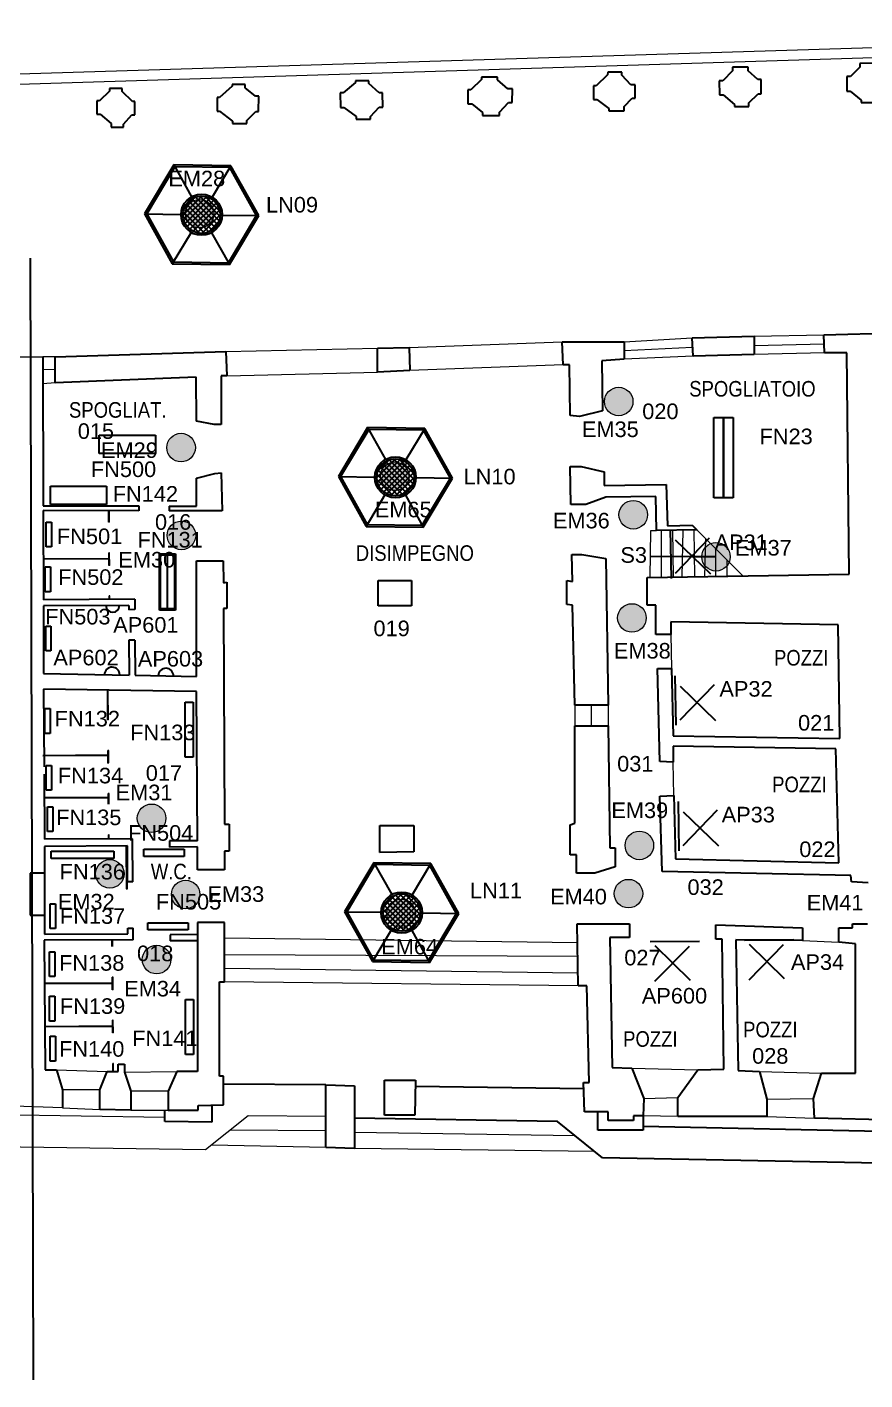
# Model space of a CAD drawing. Header units: millimetres. Extents: x 13761 to 25601, y -4513 to 9827.
# Drawn here: x 17031 to 18645, y 1581 to 4187 of the extents above; entities that cross this region are included whole.
import ezdxf
from ezdxf.enums import TextEntityAlignment as Align

# ---------------------------------------------------------------- set-up
doc = ezdxf.new("R2010")
doc.units = ezdxf.units.MM
doc.layers.add('CODICE EMERGENZE', color=190, linetype='Continuous')
doc.layers.add('CODICE LAMDADINE', color=150, linetype='Continuous')
for name, color, linetype, lineweight in [('lampade di emergenza S.E.', 3, 'Continuous', 18), ('LAMPADINE', 30, 'Continuous', 30), ('muri', 7, 'Continuous', 9), ('N. VANI', 66, 'Continuous', 9)]:
    doc.layers.add(name, color=color, linetype=linetype, lineweight=lineweight)
doc.styles.add('ducale_200', font='ARIAL.TTF', dxfattribs={"height": 1})
doc.styles.get("Standard").update_dxf_attribs({"font": 'ARIAL.TTF'})

msp = doc.modelspace()

# ---------------------------------------------------------------- hatches: boundary and pattern name
at = {"layer": 'lampade di emergenza S.E.'}
for color, points in [(6, [(17335.7, 3827.6, 1), (17390.7, 3827.6, 1)]), (256, [(18143.4, 3465.7, 1), (18198.4, 3465.7, 1)]), (256, [(17300.2, 3376.9, 1), (17355.2, 3376.9, 1)]), (6, [(17711.8, 3321.8, 1), (17766.8, 3321.8, 1)]), (5, [(18171.5, 3247.5, 1), (18226.5, 3247.5, 1)]), (256, [(17300.9, 3207.7, 1), (17355.9, 3207.7, 1)]), (5, [(18330.9, 3166.5, 1), (18385.9, 3166.5, 1)]), (5, [(18168.9, 3048.7, 1), (18223.9, 3048.7, 1)]), (256, [(17243.3, 2662.7, 1), (17298.3, 2662.7, 1)]), (5, [(18183.3, 2610.4, 1), (18238.3, 2610.4, 1)]), (256, [(17162.9, 2555.7, 1), (17217.8, 2555.7, 1)]), (256, [(17309, 2515.9, 1), (17364, 2515.9, 1)]), (5, [(18162.4, 2517.6, 1), (18217.3, 2517.6, 1)]), (6, [(17724.2, 2479.6, 1), (17779.2, 2479.6, 1)]), (256, [(17252.9, 2390.5, 1), (17307.9, 2390.5, 1)])]:
    msp.add_hatch(color=color, dxfattribs=at).paths.add_polyline_path(points)
at = {"layer": 'LAMPADINE'}
h = msp.add_hatch(color=14, dxfattribs=at)
h.paths.add_polyline_path([(17418.8, 3733.1), (17473, 3823.9), (17421.5, 3916.4), (17315.7, 3918), (17261.4, 3827.1), (17312.9, 3734.7)], flags=16)
h.paths.add_polyline_path([(17420.8, 3729.5), (17477.2, 3823.9), (17423.7, 3919.9), (17313.7, 3921.6), (17257.3, 3827.2), (17310.8, 3731.1)])
at = {"layer": 'LAMPADINE', "linetype": 'Continuous'}
h = msp.add_hatch(color=256, dxfattribs=at)
h.paths.add_polyline_path([(17406.8, 3825.5, 1), (17327.7, 3825.5, 1)])
h.paths.add_polyline_path([(17403.1, 3825.5, -1), (17331.4, 3825.5, -1)], flags=16)
at = {"layer": 'LAMPADINE'}
h = msp.add_hatch(color=14, dxfattribs=at)
h.paths.add_polyline_path([(17792.2, 3227.2), (17846.5, 3318), (17795, 3410.5), (17689.2, 3412.1), (17634.9, 3321.3), (17686.4, 3228.8)], flags=16)
h.paths.add_polyline_path([(17794.2, 3223.6), (17850.7, 3318), (17797.2, 3414), (17687.2, 3415.7), (17630.7, 3321.3), (17684.3, 3225.2)])
at = {"layer": 'LAMPADINE', "linetype": 'Continuous'}
h = msp.add_hatch(color=256, dxfattribs=at)
h.paths.add_polyline_path([(17780.3, 3319.6, 1), (17701.1, 3319.6, 1)])
h.paths.add_polyline_path([(17776.6, 3319.6, -1), (17704.8, 3319.6, -1)], flags=16)
at = {"layer": 'LAMPADINE'}
h = msp.add_hatch(color=256, dxfattribs=at)
h.paths.add_polyline_path([(17286.2, 3064), (17316.8, 3064), (17316.8, 3172), (17286.2, 3172)])
h.paths.add_polyline_path([(17288.2, 3170), (17314.8, 3170), (17314.8, 3066), (17288.2, 3066)], flags=16)
h = msp.add_hatch(color=14, dxfattribs=at)
h.paths.add_polyline_path([(17804.2, 2388.6), (17858.5, 2479.5), (17807, 2571.9), (17701.2, 2573.5), (17646.9, 2482.7), (17698.4, 2390.3)], flags=16)
h.paths.add_polyline_path([(17806.3, 2385), (17862.7, 2479.4), (17809.2, 2575.5), (17699.2, 2577.2), (17642.8, 2482.8), (17696.3, 2386.7)])
at = {"layer": 'LAMPADINE', "linetype": 'Continuous'}
h = msp.add_hatch(color=256, dxfattribs=at)
h.paths.add_polyline_path([(17792.3, 2481.1, 1), (17713.2, 2481.1, 1)])
h.paths.add_polyline_path([(17788.6, 2481.1, -1), (17716.9, 2481.1, -1)], flags=16)

# ---------------------------------------------------------------- linework, layer by layer
at = {"layer": 'lampade di emergenza S.E.', "color": 6}
for centre in [(17363.2, 3827.6), (17739.3, 3321.8), (17751.7, 2479.6)]:
    msp.add_circle(centre, 27.5, dxfattribs=at)
at = {"layer": 'lampade di emergenza S.E.'}
for centre in [(18170.9, 3465.7), (17327.7, 3376.9), (17328.4, 3207.7), (17270.8, 2662.7), (17190.4, 2555.7), (17336.5, 2515.9), (17280.4, 2390.5)]:
    msp.add_circle(centre, 27.5, dxfattribs=at)
at = {"layer": 'lampade di emergenza S.E.', "color": 5}
for centre in [(18199, 3247.5), (18358.4, 3166.5), (18196.4, 3048.7), (18210.8, 2610.4), (18189.8, 2517.6)]:
    msp.add_circle(centre, 27.5, dxfattribs=at)
at = {"layer": 'LAMPADINE', "color": 14}
for p, q in [((17313.7, 3921.6), (17257.3, 3827.2)), ((17315.7, 3918), (17261.4, 3827.1)), ((17313.7, 3921.6), (17348, 3860.1)), ((17423.7, 3919.9), (17313.7, 3921.6)), ((17421.5, 3916.4), (17315.7, 3918)), ((17423.7, 3919.9), (17387.6, 3859.5)), ((17473, 3823.9), (17421.5, 3916.4)), ((17477.2, 3823.9), (17423.7, 3919.9)), ((17257.3, 3827.2), (17327.7, 3826.1)), ((17257.3, 3827.2), (17310.8, 3731.1)), ((17261.4, 3827.1), (17312.9, 3734.7)), ((17406.8, 3824.9), (17477.2, 3823.9)), ((17418.8, 3733.1), (17473, 3823.9)), ((17420.8, 3729.5), (17477.2, 3823.9)), ((17346.9, 3791.6), (17310.8, 3731.1)), ((17386.5, 3791), (17420.8, 3729.5)), ((17310.8, 3731.1), (17420.8, 3729.5)), ((17312.9, 3734.7), (17418.8, 3733.1)), ((17687.2, 3415.7), (17630.7, 3321.3)), ((17687.2, 3415.7), (17721.4, 3354.2)), ((17797.2, 3414), (17687.2, 3415.7)), ((17689.2, 3412.1), (17634.9, 3321.3)), ((17795, 3410.5), (17689.2, 3412.1)), ((17797.2, 3414), (17761, 3353.6)), ((17846.5, 3318), (17795, 3410.5)), ((17850.7, 3318), (17797.2, 3414)), ((17630.7, 3321.3), (17701.1, 3320.2)), ((17630.7, 3321.3), (17684.3, 3225.2)), ((17634.9, 3321.3), (17686.4, 3228.8)), ((17780.3, 3319), (17850.7, 3318)), ((17792.2, 3227.2), (17846.5, 3318)), ((17794.2, 3223.6), (17850.7, 3318)), ((17720.4, 3285.7), (17684.3, 3225.2)), ((17760, 3285.1), (17794.2, 3223.6)), ((17684.3, 3225.2), (17794.2, 3223.6)), ((17686.4, 3228.8), (17792.2, 3227.2)), ((17699.2, 2577.2), (17642.8, 2482.8)), ((17701.2, 2573.5), (17646.9, 2482.7)), ((17699.2, 2577.2), (17733.5, 2515.7)), ((17809.2, 2575.5), (17699.2, 2577.2)), ((17807, 2571.9), (17701.2, 2573.5)), ((17809.2, 2575.5), (17773.1, 2515.1)), ((17858.5, 2479.5), (17807, 2571.9)), ((17862.7, 2479.4), (17809.2, 2575.5)), ((17642.8, 2482.8), (17713.2, 2481.7)), ((17642.8, 2482.8), (17696.3, 2386.7)), ((17646.9, 2482.7), (17698.4, 2390.3)), ((17792.3, 2480.5), (17862.7, 2479.4)), ((17804.2, 2388.6), (17858.5, 2479.5)), ((17806.3, 2385), (17862.7, 2479.4)), ((17732.4, 2447.1), (17696.3, 2386.7)), ((17772, 2446.5), (17806.3, 2385)), ((17696.3, 2386.7), (17806.3, 2385)), ((17698.4, 2390.3), (17804.2, 2388.6))]:
    msp.add_line(p, q, dxfattribs=at)
at = {"layer": 'LAMPADINE', "linetype": 'Continuous'}
for p, q in [((17331.4, 3825.3), (17367.4, 3861.4)), ((17332.6, 3816.3), (17376.5, 3860.2)), ((17333.5, 3837.7), (17355, 3859.3)), ((17401, 3813.5), (17355.2, 3859.3)), ((17402.9, 3821.9), (17363.6, 3861.2)), ((17402.4, 3832.7), (17374.4, 3860.7)), ((17381, 3792.4), (17334.1, 3839.3)), ((17335.5, 3808.9), (17383.9, 3857.3)), ((17387.7, 3796.1), (17337.8, 3846)), ((17339.6, 3802.7), (17390.1, 3853.2)), ((17393.2, 3800.8), (17342.5, 3851.5)), ((17344.7, 3797.6), (17395.2, 3848)), ((17397.7, 3806.6), (17348.3, 3856)), ((17351, 3793.6), (17399.2, 3841.8)), ((17358.4, 3790.8), (17402, 3834.4)), ((17363, 3789.9), (17331.6, 3821.3)), ((17373, 3790.1), (17331.9, 3831.3)), ((17367.6, 3789.7), (17403.1, 3825.2)), ((17380.3, 3792.1), (17400.6, 3812.4)), ((17346, 3796.6), (17338.3, 3804.3)), ((17704.8, 3319.4), (17740.9, 3355.5)), ((17706.1, 3310.4), (17750, 3354.3)), ((17707, 3331.9), (17728.5, 3353.4)), ((17708.9, 3303), (17757.4, 3351.4)), ((17761.1, 3290.2), (17711.2, 3340.1)), ((17713, 3296.8), (17763.5, 3347.3)), ((17766.7, 3294.9), (17716, 3345.6)), ((17718.2, 3291.7), (17768.6, 3342.1)), ((17771.2, 3300.7), (17721.7, 3350.1)), ((17774.5, 3307.6), (17728.7, 3353.4)), ((17776.4, 3316), (17737.1, 3355.3)), ((17775.9, 3326.8), (17747.9, 3354.8)), ((17736.5, 3284), (17705.1, 3315.4)), ((17746.5, 3284.2), (17705.3, 3325.4)), ((17754.5, 3286.5), (17707.6, 3333.4)), ((17724.4, 3287.7), (17772.7, 3335.9)), ((17731.9, 3284.9), (17775.5, 3328.5)), ((17741.1, 3283.8), (17776.6, 3319.3)), ((17719.5, 3290.7), (17711.8, 3298.4)), ((17753.8, 3286.3), (17774.1, 3306.5)), ((17716.9, 2480.9), (17752.9, 2516.9)), ((17718.1, 2471.8), (17762, 2515.7)), ((17719, 2493.3), (17740.5, 2514.8)), ((17721, 2464.4), (17769.4, 2512.8)), ((17725.1, 2458.3), (17775.6, 2508.8)), ((17778.7, 2456.3), (17728, 2507)), ((17730.2, 2453.2), (17780.7, 2503.6)), ((17783.2, 2462.1), (17733.8, 2511.5)), ((17786.5, 2469), (17740.7, 2514.9)), ((17788.4, 2477.4), (17749.1, 2516.8)), ((17787.9, 2488.2), (17759.9, 2516.2)), ((17748.5, 2445.5), (17717.1, 2476.8)), ((17758.5, 2445.7), (17717.3, 2486.9)), ((17766.5, 2448), (17719.6, 2494.9)), ((17773.2, 2451.6), (17723.3, 2501.5)), ((17736.5, 2449.1), (17784.7, 2497.4)), ((17743.9, 2446.3), (17787.5, 2489.9)), ((17753.1, 2445.2), (17788.6, 2480.7)), ((17731.5, 2452.2), (17723.8, 2459.9)), ((17765.8, 2447.7), (17786.1, 2468))]:
    msp.add_line(p, q, dxfattribs=at)
at = {"layer": 'LAMPADINE'}
for p, q in [((18354.4, 3280.4), (18354.4, 3435.2)), ((18354.4, 3435.2), (18373.1, 3435.2)), ((18373.1, 3435.2), (18373.1, 3280.4)), ((18373.1, 3280.4), (18373.1, 3435.2)), ((18373.1, 3435.2), (18391.8, 3435.2)), ((18391.8, 3435.2), (18391.8, 3280.4)), ((17170, 3365.3), (17170, 3401)), ((17170, 3401), (17278.2, 3401)), ((17278.2, 3401), (17278.2, 3365.3)), ((17278.2, 3365.3), (17170, 3365.3)), ((17075.8, 3267.1), (17075.8, 3302.7)), ((17075.8, 3302.7), (17184.1, 3302.7)), ((17184.1, 3302.7), (17184.1, 3267.1)), ((17184.1, 3267.1), (17075.8, 3267.1)), ((18373.1, 3280.4), (18354.4, 3280.4)), ((18391.8, 3280.4), (18373.1, 3280.4)), ((17067.5, 3233.3), (17077.7, 3233.3)), ((17067.5, 3185.5), (17067.5, 3233.3)), ((17077.7, 3233.3), (17077.7, 3185.5)), ((18270.1, 3219.4), (18271.9, 3124.6)), ((17077.7, 3185.5), (17067.5, 3185.5)), ((18345.4, 3202.6), (18279.7, 3134.2)), ((18279.8, 3199.4), (18348.1, 3133.7)), ((17286.2, 3064), (17286.2, 3172)), ((17286.2, 3172), (17316.8, 3172)), ((17288.2, 3066), (17288.2, 3170)), ((17288.2, 3170), (17314.8, 3170)), ((17301.5, 3066), (17301.5, 3170)), ((17314.8, 3170), (17314.8, 3066)), ((17316.8, 3172), (17316.8, 3064)), ((17066.1, 3146.9), (17076.3, 3146.9)), ((17066.1, 3099.1), (17066.1, 3146.9)), ((17076.3, 3146.9), (17076.3, 3099.1)), ((17076.3, 3099.1), (17066.1, 3099.1)), ((17316.8, 3064), (17286.2, 3064)), ((17314.8, 3066), (17288.2, 3066)), ((17066.8, 3033), (17077, 3033)), ((17066.8, 2985.2), (17066.8, 3033)), ((17077, 3033), (17077, 2985.2)), ((17077, 2985.2), (17066.8, 2985.2)), ((18279.4, 2937), (18281.2, 2842.1)), ((18354.7, 2920.1), (18288.9, 2851.8)), ((18289.1, 2917), (18357.4, 2851.2)), ((17065.4, 2874.1), (17075.6, 2874.1)), ((17065.4, 2826.3), (17065.4, 2874.1)), ((17075.6, 2874.1), (17075.6, 2826.3)), ((17335.7, 2886.2), (17351, 2886.2)), ((17335.7, 2780.2), (17335.7, 2886.2)), ((17351, 2886.2), (17351, 2780.2)), ((17075.6, 2826.3), (17065.4, 2826.3)), ((17067.9, 2764.4), (17078.2, 2764.4)), ((17067.9, 2716.7), (17067.9, 2764.4)), ((17078.2, 2764.4), (17078.2, 2716.7)), ((17351, 2780.2), (17335.7, 2780.2)), ((17078.2, 2716.7), (17067.9, 2716.7)), ((17070.2, 2685.1), (17080.5, 2685.1)), ((17070.2, 2637.4), (17070.2, 2685.1)), ((17080.5, 2685.1), (17080.5, 2637.4)), ((18285.2, 2695.1), (18287, 2600.3)), ((18360.5, 2678.3), (18294.7, 2609.9)), ((18294.9, 2675.1), (18363.2, 2609.4)), ((17080.5, 2637.4), (17070.2, 2637.4)), ((17077.3, 2599.1), (17197.9, 2599.1)), ((17077.3, 2585.2), (17077.3, 2599.1)), ((17197.9, 2585.2), (17077.3, 2585.2)), ((17197.9, 2599.1), (17197.9, 2585.2)), ((17256, 2603.1), (17333.5, 2603.1)), ((17256, 2589.4), (17256, 2603.1)), ((17333.5, 2589.4), (17256, 2589.4)), ((17333.5, 2603.1), (17333.5, 2589.4)), ((17075.4, 2498.1), (17085.7, 2498.1)), ((17075.4, 2450.4), (17075.4, 2498.1)), ((17085.7, 2498.1), (17085.7, 2450.4)), ((17085.7, 2450.4), (17075.4, 2450.4)), ((17263.8, 2461.2), (17341.3, 2461.2)), ((17263.8, 2447.6), (17263.8, 2461.2)), ((17341.3, 2461.2), (17341.3, 2447.6)), ((17341.3, 2447.6), (17263.8, 2447.6)), ((18326.6, 2425.5), (18231.8, 2424.5)), ((18508.2, 2428.3), (18413.4, 2427.3)), ((17074, 2405.5), (17084.2, 2405.5)), ((17074, 2357.8), (17074, 2405.5)), ((17084.2, 2405.5), (17084.2, 2357.8)), ((18306.5, 2416), (18240.2, 2348.2)), ((18309.1, 2350.4), (18241.3, 2416.7)), ((18488.1, 2418.8), (18421.8, 2351.1)), ((18490.7, 2353.2), (18422.9, 2419.5)), ((17084.2, 2357.8), (17074, 2357.8)), ((17074, 2319.7), (17084.2, 2319.7)), ((17074, 2272), (17074, 2319.7)), ((17084.2, 2319.7), (17084.2, 2272)), ((17336.4, 2313.6), (17351.7, 2313.6)), ((17336.4, 2207.5), (17336.4, 2313.6)), ((17351.7, 2313.6), (17351.7, 2207.5)), ((17084.2, 2272), (17074, 2272)), ((17075.4, 2242.7), (17085.7, 2242.7)), ((17075.4, 2194.9), (17075.4, 2242.7)), ((17085.7, 2242.7), (17085.7, 2194.9)), ((17085.7, 2194.9), (17075.4, 2194.9)), ((17351.7, 2207.5), (17336.4, 2207.5))]:
    msp.add_line(p, q, dxfattribs=at)
at = {"layer": 'LAMPADINE', "linetype": 'Continuous'}
for centre, radius in [((17367.2, 3825.5), 39.6), ((17367.2, 3825.5), 35.9), ((17740.7, 3319.6), 39.6), ((17740.7, 3319.6), 35.9), ((17752.7, 2481.1), 39.6), ((17752.7, 2481.1), 35.9)]:
    msp.add_circle(centre, radius, dxfattribs=at)
at = {"layer": 'LAMPADINE'}
for centre, radius, start, end in [((17195.8, 3072.8), 13.2, 180.3499, 0.3499), ((17194.7, 2939.2), 14.7, 358.8127, 178.8127), ((17298.4, 2937.1), 14.7, 358.8127, 178.8127)]:
    msp.add_arc(centre, radius, start, end, dxfattribs=at)
at = {"layer": 'muri'}
for p, q in [((16720.6, 4087.8), (19939.7, 4187.1)), ((19392.8, 4150.5), (16702.3, 4066.5)), ((17767.2, 3569.9), (18062, 3580.6)), ((18181.2, 3580.6), (18312.6, 3588.2)), ((18431.8, 3591.3), (18566.2, 3594.3)), ((18431.8, 3573.7), (18567, 3576.8)), ((17001.7, 3551.6), (17061.3, 3551.6)), ((17084.8, 3551.6), (17061.3, 3551.6)), ((17414.2, 3562.3), (17706, 3568.4)), ((18181.2, 3563.8), (18313.4, 3570.7)), ((18314.1, 3553.1), (18181.2, 3547)), ((18567.7, 3559.2), (18431.8, 3556.1)), ((17084.8, 3526.7), (17061.4, 3527.3)), ((17415.8, 3514.9), (17706, 3522.5)), ((18063.6, 3536.3), (17768.7, 3525.6)), ((17084.9, 3501.9), (17061.4, 3499.6)), ((17188, 3233.1), (17187.8, 3255.4)), ((17189.6, 3233.1), (17187.9, 3233.1)), ((17189.6, 3233.1), (17189.5, 3255.4)), ((18231.6, 3126.9), (18233.1, 3217)), ((18233.1, 3217), (18243.8, 3217.2)), ((18253, 3217.3), (18253, 3127.3)), ((18274.4, 3217.7), (18275.9, 3127.6)), ((18294.2, 3218), (18292.7, 3127.9)), ((18315.6, 3218.4), (18317.2, 3128.3)), ((18321.8, 3218.5), (18410.4, 3129.9)), ((18337, 3128.6), (18338.6, 3201.7)), ((18358.4, 3128.9), (18358.4, 3181.8)), ((17188.4, 3163.4), (17062.5, 3162.6)), ((17188.4, 3161.7), (17062.5, 3161)), ((17190, 3174.4), (17188.3, 3174.3)), ((17188.5, 3150), (17188.3, 3174.3)), ((17190.2, 3150), (17190, 3174.4)), ((18379.8, 3129.2), (18379.8, 3160.4)), ((17190.2, 3150), (17188.5, 3150)), ((17190.6, 3091.3), (17188.9, 3091.3)), ((17188.9, 3084.5), (17188.9, 3091.3)), ((17190.6, 3084.5), (17190.6, 3091.3)), ((18271.3, 3016.8), (18272.9, 2951.1)), ((17186.1, 2852.2), (17185.7, 2909.5)), ((17187.8, 2852.2), (17187.4, 2909.5)), ((18086.5, 2880.8), (18086.5, 2841.1)), ((18118.6, 2841.1), (18118.6, 2880.8)), ((18150.6, 2880.8), (18150.6, 2841.1)), ((17187.8, 2852.2), (17186.1, 2852.2)), ((17186.6, 2769.2), (17186.5, 2793.4)), ((17188.2, 2793.4), (17186.5, 2793.4)), ((17188.3, 2769.3), (17188.2, 2793.4)), ((17186.5, 2784.7), (17061.3, 2784)), ((17186.5, 2783), (17061.3, 2782.3)), ((17186.6, 2769.2), (17188.3, 2769.3)), ((18277.4, 2706.7), (18275.9, 2770.8)), ((17187.2, 2703.3), (17064.1, 2702.6)), ((17187.2, 2701.7), (17064.1, 2700.9)), ((17188.8, 2710.5), (17187.1, 2710.4)), ((17187.3, 2689.8), (17187.1, 2710.4)), ((17188.9, 2689.8), (17188.8, 2710.5)), ((17187.7, 2623), (17187.6, 2631.1)), ((17189.3, 2631.1), (17187.6, 2631.1)), ((17189.4, 2623.1), (17189.3, 2631.1)), ((17224.2, 2609.4), (17221.4, 2609.4)), ((17221.4, 2609.4), (17221.9, 2526.7)), ((17224.7, 2526.8), (17224.2, 2609.4)), ((17221.9, 2526.7), (17224.7, 2526.8)), ((17194.4, 2415.5), (17194.3, 2428.4)), ((17196.1, 2415.5), (17196, 2428.4)), ((18091.5, 2422.5), (17411.2, 2431.7)), ((18525, 2427.1), (18595.2, 2424)), ((18091.9, 2396.5), (17411.2, 2399.6)), ((18092.3, 2364.4), (17411.2, 2373.6)), ((17196.5, 2356.7), (17194.8, 2356.7)), ((17194.9, 2332.4), (17194.8, 2356.7)), ((17196.6, 2332.4), (17196.5, 2356.7)), ((18092.6, 2340), (17411.2, 2347.6)), ((17194.9, 2345.8), (17064.8, 2345)), ((17194.9, 2344.1), (17064.8, 2343.3)), ((17196.6, 2332.4), (17194.9, 2332.4)), ((17197, 2273.7), (17195.3, 2273.7)), ((17195.5, 2249.3), (17195.3, 2273.7)), ((17197.2, 2249.3), (17197, 2273.7)), ((17195.4, 2262.7), (17065.3, 2261.9)), ((17195.4, 2261), (17065.3, 2260.2)), ((17197.2, 2249.3), (17195.5, 2249.3)), ((17195.9, 2175), (17195.9, 2190.6)), ((17197.5, 2190.6), (17195.9, 2190.6)), ((17197.6, 2175), (17197.5, 2190.6)), ((17087.3, 2178), (17185.1, 2175)), ((17218.7, 2173.5), (17319.5, 2175)), ((18196.5, 2181.1), (18323.3, 2178)), ((18442.5, 2175), (18561.6, 2171.9)), ((17171.3, 2139.8), (17099.5, 2139.8)), ((17302.7, 2136.8), (17230.9, 2136.8)), ((18219.4, 2123), (18285.1, 2124.6)), ((18456.2, 2121.5), (18546.3, 2123)), ((17296.6, 2086.4), (16357.7, 2100.8)), ((17099.5, 2104.7), (17006.3, 2107.8)), ((17099.5, 2104.7), (17171.3, 2101.7)), ((17230.9, 2100.1), (17302.7, 2100.1)), ((17457, 2089.4), (17374.5, 2023.7)), ((17606.7, 2087.9), (17457, 2089.4)), ((18285.1, 2087.9), (18217.9, 2089.4)), ((18456.2, 2087.9), (18547.9, 2084.8)), ((17606.7, 2060.4), (17422.5, 2061.9)), ((17374.5, 2023.7), (16295.9, 2040.5)), ((18086.9, 2051.2), (17661.7, 2057.3)), ((17606.7, 2028.3), (17386, 2032.9)), ((18124.7, 2020.7), (17661.7, 2026.8))]:
    msp.add_line(p, q, dxfattribs=at)
at = {"layer": 'muri', "linetype": 'ByBlock', "lineweight": 30}
for p, q in [((18149.6, 4095), (18127.2, 4073.6)), ((18150.1, 4100.1), (18149.6, 4095)), ((18177.1, 4100.1), (18150.1, 4100.1)), ((18177.1, 4094.4), (18177.1, 4100.1)), ((18194.4, 4076.1), (18177.1, 4094.4)), ((18390.5, 4102.6), (18371.7, 4083.8)), ((18420.6, 4109.7), (18390.5, 4109.7)), ((18390.5, 4109.7), (18390.5, 4102.6)), ((18420.6, 4103.1), (18420.6, 4109.7)), ((18438.9, 4086.3), (18420.6, 4103.1)), ((18635.5, 4109.7), (18617.6, 4091.9)), ((18670.6, 4117.4), (18635.5, 4116.9)), ((18635.5, 4116.9), (18635.5, 4109.7)), ((17214.1, 4068.5), (17189.6, 4068.5)), ((17189.6, 4068.5), (17189.6, 4063.9)), ((17214.1, 4062.9), (17214.1, 4068.5)), ((17425.9, 4073.1), (17402, 4051.7)), ((17451.4, 4076.6), (17425.9, 4076.6)), ((17425.9, 4076.6), (17425.9, 4073.1)), ((17451.4, 4070), (17451.4, 4076.6)), ((17470.8, 4053.7), (17451.4, 4070)), ((17663.8, 4080.2), (17640.3, 4060.3)), ((17689.2, 4083.8), (17663.8, 4083.8)), ((17663.8, 4083.8), (17663.8, 4080.2)), ((17689.2, 4078.2), (17689.2, 4083.8)), ((17709.1, 4060.3), (17689.2, 4078.2)), ((17906.7, 4085.8), (17886.3, 4065.9)), ((17937.3, 4090.9), (17906.7, 4090.9)), ((17906.7, 4090.9), (17906.7, 4085.8)), ((17937.3, 4085.3), (17937.3, 4090.9)), ((17957.1, 4068), (17937.3, 4085.3)), ((17966.3, 4068), (17957.1, 4068)), ((17965.8, 4042), (17966.3, 4068)), ((18127.2, 4073.6), (18122.6, 4073.6)), ((18122.6, 4073.6), (18122.6, 4047.6)), ((18202.6, 4076.1), (18194.4, 4076.1)), ((18202.6, 4050.1), (18202.6, 4076.1)), ((18371.7, 4083.8), (18364.5, 4083.8)), ((18364.5, 4083.8), (18365, 4056.3)), ((18445.5, 4086.3), (18438.9, 4086.3)), ((18445.5, 4058.8), (18445.5, 4086.3)), ((18617.6, 4091.9), (18610.5, 4091.9)), ((18610.5, 4091.9), (18610.5, 4063.4)), ((17170.3, 4045), (17165.2, 4045)), ((17165.2, 4045), (17165.2, 4019.1)), ((17189.6, 4063.9), (17170.3, 4045)), ((17233.9, 4044), (17214.1, 4062.9)), ((17238.5, 4044), (17233.9, 4044)), ((17238.5, 4018.1), (17238.5, 4044)), ((17402, 4051.7), (17397.4, 4051.7)), ((17397.4, 4051.7), (17397.4, 4025.2)), ((17477.4, 4053.7), (17470.8, 4053.7)), ((17476.9, 4024.2), (17477.4, 4053.7)), ((17640.3, 4060.3), (17634.2, 4060.3)), ((17634.2, 4060.3), (17634.7, 4032.3)), ((17715.7, 4060.3), (17709.1, 4060.3)), ((17716.2, 4032.8), (17715.7, 4060.3)), ((17886.3, 4065.9), (17880.2, 4065.9)), ((17880.2, 4065.9), (17880.2, 4039.4)), ((17941.3, 4023.2), (17958.6, 4042)), ((17958.6, 4042), (17965.8, 4042)), ((18122.6, 4047.6), (18128.7, 4047.6)), ((18128.7, 4047.6), (18152.2, 4030.3)), ((18181.7, 4033.8), (18197, 4050.1)), ((18197, 4050.1), (18202.6, 4050.1)), ((18365, 4056.3), (18372.2, 4056.3)), ((18372.2, 4056.3), (18394.1, 4037.9)), ((18421.6, 4041), (18439.9, 4058.8)), ((18421.6, 4033.8), (18421.6, 4041)), ((18439.9, 4058.8), (18445.5, 4058.8)), ((18610.5, 4063.4), (18617.1, 4063.4)), ((18617.1, 4063.4), (18638, 4046.1)), ((18638, 4046.1), (18638, 4041.5)), ((18638, 4041.5), (18674.7, 4041.5)), ((17165.2, 4019.1), (17171.8, 4019.1)), ((17171.8, 4019.1), (17192.7, 4001.3)), ((17216.6, 4000.2), (17232.9, 4018.1)), ((17232.9, 4018.1), (17238.5, 4018.1)), ((17397.4, 4025.2), (17402, 4025.2)), ((17402, 4025.2), (17427, 4005.8)), ((17454.5, 4007.4), (17471.8, 4024.2)), ((17471.8, 4024.2), (17476.9, 4024.2)), ((17634.7, 4032.3), (17641.4, 4032.3)), ((17641.4, 4032.3), (17665.3, 4014.5)), ((17665.3, 4014.5), (17665.3, 4009.9)), ((17692.8, 4015), (17709.6, 4032.8)), ((17692.8, 4009.4), (17692.8, 4015)), ((17709.6, 4032.8), (17716.2, 4032.8)), ((17880.2, 4039.4), (17887.9, 4039.4)), ((17887.9, 4039.4), (17908.7, 4022.6)), ((17908.7, 4022.6), (17908.7, 4016.5)), ((17908.7, 4016.5), (17941.3, 4016.5)), ((17941.3, 4016.5), (17941.3, 4023.2)), ((18152.2, 4030.3), (18152.2, 4025.7)), ((18152.2, 4025.7), (18181.7, 4025.7)), ((18181.7, 4025.7), (18181.7, 4033.8)), ((18394.1, 4037.9), (18394.1, 4033.8)), ((18394.1, 4033.8), (18421.6, 4033.8)), ((17192.7, 4001.3), (17192.7, 3994.1)), ((17192.7, 3994.1), (17216.6, 3994.1)), ((17216.6, 3994.1), (17216.6, 4000.2)), ((17427, 4005.8), (17427, 4001.3)), ((17427, 4001.3), (17454.5, 4001.3)), ((17454.5, 4001.3), (17454.5, 4007.4)), ((17665.3, 4009.9), (17692.8, 4009.4)), ((17037, 3741.8), (17042.4, 1580.6)), ((18566.2, 3594.3), (19307.2, 3615.7)), ((18063.6, 3536.3), (18062, 3580.6)), ((18062, 3580.6), (18181.2, 3580.6)), ((18181.2, 3580.6), (18181.2, 3547)), ((18312.6, 3588.2), (18431.8, 3591.3)), ((18314.1, 3553.1), (18312.6, 3588.2)), ((18431.8, 3591.3), (18431.8, 3556.1)), ((18567.7, 3559.2), (18566.2, 3594.3)), ((17061.3, 3551.6), (17062, 3264.6)), ((17084.8, 3551.6), (17414.2, 3562.3)), ((17084.9, 3501.9), (17084.8, 3551.6)), ((17414.2, 3562.3), (17415.8, 3514.9)), ((17706, 3568.4), (17767.2, 3569.9)), ((17706, 3522.5), (17706, 3568.4)), ((17767.2, 3569.9), (17768.7, 3525.6)), ((18181.2, 3547), (18138.4, 3543.9)), ((18431.8, 3556.1), (18314.1, 3553.1)), ((18610.5, 3559.2), (18567.7, 3559.2)), ((18615.1, 3132.9), (18610.5, 3559.2)), ((17768.7, 3525.6), (17706, 3522.5)), ((18075.8, 3536.3), (18063.6, 3536.3)), ((18077.3, 3438.5), (18075.8, 3536.3)), ((18138.4, 3543.9), (18139.9, 3447.7)), ((17356.7, 3512.9), (17084.9, 3501.9)), ((17357.7, 3427.8), (17356.7, 3512.9)), ((17405.1, 3514.9), (17405.1, 3421.7)), ((17415.8, 3514.9), (17405.1, 3514.9)), ((18139.9, 3447.7), (18095.6, 3437)), ((17391.3, 3421.7), (17357.7, 3427.8)), ((17405.1, 3421.7), (17391.3, 3421.7)), ((18095.6, 3437), (18077.3, 3438.5)), ((18078.8, 3267.4), (18077.3, 3340.7)), ((18077.3, 3340.7), (18098.7, 3340.7)), ((18098.7, 3340.7), (18143, 3330)), ((17357.7, 3317.8), (17392.8, 3327)), ((17357.7, 3264.2), (17357.7, 3317.8)), ((17392.8, 3327), (17405.1, 3328.5)), ((17405.1, 3328.5), (17406.6, 3255.2)), ((18143, 3330), (18143, 3304.1)), ((18143, 3304.1), (18262.2, 3305.6)), ((18262.2, 3305.6), (18265.2, 3226.1)), ((17062, 3264.6), (17246.3, 3264.4)), ((17246.3, 3264.4), (17246.3, 3255.4)), ((17305, 3264.3), (17357.7, 3264.2)), ((17305, 3264.3), (17305, 3255.3)), ((18107.9, 3267.4), (18078.8, 3267.4)), ((18146.1, 3281.1), (18107.9, 3267.4)), ((18242.3, 3282.7), (18146.1, 3281.1)), ((18243.8, 3217.2), (18242.3, 3282.7)), ((17246.3, 3255.4), (17062, 3255.6)), ((17062, 3255.6), (17062.5, 3083.7)), ((17406.6, 3255.2), (17305, 3255.3)), ((18321.8, 3218.5), (18243.8, 3217.2)), ((18265.2, 3226.1), (18312.6, 3227.7)), ((18312.6, 3227.7), (18321.8, 3218.5)), ((17357.7, 2935.8), (17357.7, 3158.9)), ((17357.7, 3158.9), (17408.7, 3158.9)), ((17408.7, 3158.9), (17409.6, 3116.1)), ((18081.9, 3119.2), (18080.4, 3171.1)), ((18080.4, 3171.1), (18100.2, 3171.1)), ((18100.2, 3171.1), (18146.1, 3163.5)), ((18146.1, 3163.5), (18150.6, 2880.8)), ((18225.5, 3126.8), (18615.1, 3132.9)), ((17409.6, 3116.1), (17415.8, 3117.7)), ((17415.8, 3117.7), (17415.8, 3067.2)), ((17707.6, 3071.8), (17707.6, 3120.7)), ((17707.6, 3120.7), (17771.7, 3120.7)), ((17771.7, 3120.7), (17771.7, 3071.8)), ((18071.2, 3074.9), (18071.2, 3120.7)), ((18071.2, 3120.7), (18081.9, 3119.2)), ((18225.5, 3073.4), (18225.5, 3126.8)), ((17238.3, 3084.8), (17062.5, 3083.7)), ((17238.3, 3084.8), (17238.5, 3064.7)), ((17226.7, 3073), (17062.5, 3072)), ((17062.5, 3072), (17062.8, 2942)), ((17226.7, 3073), (17226.7, 3064.6)), ((17238.5, 3064.7), (17226.7, 3064.6)), ((17415.8, 3067.2), (17409.6, 3067.2)), ((17409.6, 3067.2), (17411.2, 2651.7)), ((17771.7, 3071.8), (17707.6, 3071.8)), ((18081.9, 3073.4), (18071.2, 3074.9)), ((18086.5, 2880.8), (18081.9, 3073.4)), ((18242.3, 3073.4), (18225.5, 3073.4)), ((18242.3, 3016.8), (18242.3, 3073.4)), ((18593.7, 3035.2), (18271.3, 3041.3)), ((18271.3, 3041.3), (18271.3, 3016.8)), ((18596.8, 2816.7), (18593.7, 3035.2)), ((17238.8, 3005.9), (17227.1, 3005.9)), ((17227.1, 3005.9), (17227.4, 2938.5)), ((17238.8, 3005.9), (17239.2, 2938.3)), ((18271.3, 3016.8), (18242.3, 3016.8)), ((18245.4, 2951.1), (18272.9, 2951.1)), ((18249.9, 2772.4), (18245.4, 2951.1)), ((18272.9, 2951.1), (18275.9, 2821.3)), ((17062.8, 2942), (17227.4, 2938.5)), ((17239.2, 2938.3), (17357.7, 2935.8)), ((17357.7, 2906.8), (17062.8, 2911.4)), ((17062.8, 2911.4), (17063.8, 2761.7)), ((17357.7, 2906.8), (17357.7, 2906.8)), ((17359.5, 2619.5), (17357.7, 2906.8)), ((18150.6, 2880.8), (18086.5, 2880.8)), ((18086.5, 2653.2), (18086.5, 2841.1)), ((18086.5, 2841.1), (18150.6, 2841.1)), ((18150.6, 2841.1), (18153.7, 2605.8)), ((18275.9, 2821.3), (18596.8, 2816.7)), ((18589.1, 2796.8), (18275.9, 2801.4)), ((18275.9, 2801.4), (18275.9, 2770.8)), ((18595.2, 2576.8), (18589.1, 2796.8)), ((18275.9, 2770.8), (18249.9, 2772.4)), ((17063.8, 2761.7), (17063.8, 2761.7)), ((17063.8, 2747.9), (17064.6, 2622.3)), ((18249.9, 2705.1), (18277.4, 2706.7)), ((18254.5, 2560), (18249.9, 2705.1)), ((18277.4, 2706.7), (18280.5, 2584.4)), ((17411.2, 2651.7), (17420.3, 2651.7)), ((17420.3, 2651.7), (17420.3, 2599.7)), ((17710.6, 2596.7), (17710.6, 2648.6)), ((17710.6, 2648.6), (17776.3, 2648.6)), ((17776.3, 2648.6), (17776.3, 2598.2)), ((18077.3, 2650.1), (18086.5, 2653.2)), ((18077.3, 2592.1), (18077.3, 2650.1)), ((17224.2, 2609.4), (17064.4, 2608.4)), ((17064.4, 2608.4), (17064.4, 2439.3)), ((17234.2, 2623.3), (17064.6, 2622.3)), ((17224.6, 2540.2), (17224.2, 2609.4)), ((17234.7, 2540.3), (17234.2, 2623.3)), ((17359.5, 2619.5), (17305.6, 2619.2)), ((17305.6, 2619.2), (17305.6, 2607.4)), ((17359.2, 2607.8), (17305.6, 2607.4)), ((17359.2, 2563.1), (17359.2, 2607.8)), ((17411.2, 2599.7), (17411.2, 2563.1)), ((17420.3, 2599.7), (17411.2, 2599.7)), ((17776.3, 2598.2), (17710.6, 2596.7)), ((18089.5, 2592.1), (18077.3, 2592.1)), ((18089.5, 2556.9), (18089.5, 2592.1)), ((18153.7, 2605.8), (18164.4, 2605.8)), ((18164.4, 2605.8), (18164.4, 2569.2)), ((18280.5, 2584.4), (18595.2, 2576.8)), ((17064.4, 2556.9), (17036.9, 2556.9)), ((17036.9, 2556.9), (17036.9, 2476)), ((17411.2, 2563.1), (17359.2, 2563.1)), ((18124.7, 2556.9), (18089.5, 2556.9)), ((18164.4, 2569.2), (18124.7, 2556.9)), ((18618.2, 2552.4), (18254.5, 2560)), ((17234.7, 2540.3), (17224.6, 2540.2)), ((17224.6, 2540.2), (17224.6, 2540.2)), ((18619.7, 2540.1), (18618.2, 2552.4)), ((18651.8, 2538.6), (18619.7, 2540.1)), ((17036.9, 2476), (17064.4, 2476)), ((17225.2, 2451.2), (17235.3, 2451.3)), ((17225.3, 2440.3), (17225.2, 2451.2)), ((17235.4, 2428.6), (17235.3, 2451.3)), ((17359.2, 2462.2), (17359.2, 2175)), ((17411.2, 2462.2), (17359.2, 2462.2)), ((17359.2, 2462.2), (17359.2, 2462.2)), ((17411.2, 2347.6), (17411.2, 2462.2)), ((18092.6, 2340), (18091.1, 2459.2)), ((18091.1, 2459.2), (18191.9, 2459.2)), ((18191.9, 2459.2), (18191.9, 2433.2)), ((18358.4, 2430.1), (18358.4, 2457.6)), ((18358.4, 2457.6), (18525, 2451.5)), ((18525, 2451.5), (18525, 2427.1)), ((18595.2, 2424), (18595.2, 2451.5)), ((18595.2, 2451.5), (18621.2, 2451.5)), ((18621.2, 2451.5), (18621.2, 2459.2)), ((18621.2, 2459.2), (18650.2, 2459.2)), ((17235.4, 2428.6), (17064, 2427.6)), ((17064, 2427.6), (17065.9, 2178)), ((17064.4, 2439.3), (17225.3, 2440.3)), ((17359.2, 2438.7), (17306.8, 2438.4)), ((17306.8, 2438.4), (17306.8, 2426.6)), ((17359.2, 2426.9), (17306.8, 2426.6)), ((18191.9, 2433.2), (18153.7, 2433.2)), ((18153.7, 2433.2), (18158.3, 2182.6)), ((18370.6, 2430.1), (18358.4, 2430.1)), ((18373.7, 2179.6), (18370.6, 2430.1)), ((18525, 2427.1), (18396.6, 2428.6)), ((18396.6, 2428.6), (18401.2, 2176.5)), ((18627.3, 2421), (18595.2, 2424)), ((18627.3, 2171.9), (18627.3, 2421)), ((17402, 2165.8), (17402, 2347.6)), ((17402, 2347.6), (17411.2, 2347.6)), ((18109.4, 2340), (18092.6, 2340)), ((18114, 2153.6), (18109.4, 2340)), ((17065.9, 2178), (17087.3, 2178)), ((17087.3, 2178), (17099.5, 2139.8)), ((17171.3, 2139.8), (17185.1, 2175)), ((17185.1, 2175), (17206.4, 2175)), ((17206.4, 2175), (17206.4, 2189.1)), ((17206.4, 2189.1), (17218.7, 2189.1)), ((17218.7, 2189.1), (17218.7, 2173.5)), ((17218.7, 2173.5), (17230.9, 2136.8)), ((17319.5, 2175), (17302.7, 2136.8)), ((17359.2, 2175), (17319.5, 2175)), ((17409.6, 2165.8), (17402, 2165.8)), ((17409.6, 2110.8), (17409.6, 2165.8)), ((18158.3, 2182.6), (18196.5, 2181.1)), ((18196.5, 2181.1), (18219.4, 2123)), ((18285.1, 2124.6), (18323.3, 2178)), ((18323.3, 2178), (18373.7, 2179.6)), ((18401.2, 2176.5), (18442.5, 2175)), ((18442.5, 2175), (18456.2, 2121.5)), ((18546.3, 2123), (18561.6, 2171.9)), ((18561.6, 2171.9), (18627.3, 2171.9)), ((17099.5, 2139.8), (17099.5, 2104.7)), ((17171.3, 2101.7), (17171.3, 2139.8)), ((17606.7, 2149), (17409.6, 2150.5)), ((17606.7, 2028.3), (17606.7, 2149)), ((17606.7, 2149), (17661.7, 2147.5)), ((17661.7, 2147.5), (17661.7, 2026.8)), ((17719.8, 2091), (17719.8, 2158.2)), ((17719.8, 2158.2), (17779.4, 2158.2)), ((17779.4, 2158.2), (17777.8, 2091)), ((18103.6, 2141.4), (17779.1, 2146)), ((18104.8, 2097.1), (18103.3, 2153.6)), ((18103.3, 2153.6), (18114, 2153.6)), ((17230.9, 2136.8), (17230.9, 2100.1)), ((17302.7, 2136.8), (17302.7, 2100.1)), ((18219.4, 2123), (18217.9, 2089.4)), ((18285.1, 2087.9), (18285.1, 2124.6)), ((18456.2, 2121.5), (18456.2, 2087.9)), ((18547.9, 2084.8), (18546.3, 2123)), ((17230.9, 2100.1), (17171.3, 2101.7)), ((17296.6, 2078.7), (17296.6, 2100.1)), ((17302.7, 2100.1), (17360.8, 2100.1)), ((17360.8, 2109.3), (17409.6, 2110.8)), ((17360.8, 2100.1), (17360.8, 2109.3)), ((17386.7, 2109.3), (17386.7, 2077.2)), ((17777.8, 2091), (17719.8, 2091)), ((18150.6, 2097.1), (18104.8, 2097.1)), ((18130.8, 2061.9), (18130.8, 2097.1)), ((18150.6, 2080.3), (18150.6, 2097.1)), ((18217.9, 2089.4), (18199.5, 2089.4)), ((18199.5, 2089.4), (18199.5, 2080.3)), ((18217.9, 2089.4), (18217.9, 2061.9)), ((18456.2, 2087.9), (18285.1, 2087.9)), ((17386.7, 2077.2), (17296.6, 2078.7)), ((18052.9, 2078.7), (17661.7, 2084.8)), ((18139.9, 2008.5), (18052.9, 2078.7)), ((18217.9, 2061.9), (18130.8, 2061.9)), ((18199.5, 2080.3), (18150.6, 2080.3)), ((19180.4, 2048.2), (18217.9, 2069)), ((19157.5, 2069.6), (18547.9, 2084.8)), ((17661.7, 2026.8), (17606.7, 2028.3)), ((19273.6, 1987.1), (18139.9, 2008.5))]:
    msp.add_line(p, q, dxfattribs=at)
at = {"layer": 'muri', "lineweight": 30}
for p, q in [((18317.2, 3166.5), (18232.3, 3167.2)), ((18358.4, 3166.5), (18317.2, 3166.5))]:
    msp.add_line(p, q, dxfattribs=at)

# ---------------------------------------------------------------- texts
at = {"layer": 'CODICE EMERGENZE', "style": 'ducale_200'}
for s, p in [('EM28', (17303.2, 3880.3)), ('EM35', (18100.1, 3397.2)), ('EM29', (17173.4, 3357)), ('EM65', (17701, 3242.6)), ('EM36', (18044.2, 3221.3)), ('EM37', (18394.9, 3168.9)), ('EM30', (17206.8, 3145.9)), ('EM38', (18161.7, 2970.5)), ('EM31', (17201.6, 2697.5)), ('EM39', (18156.8, 2663.2)), ('EM33', (17378.4, 2501.7)), ('EM32', (17090.2, 2487.1)), ('EM40', (18038.7, 2496.9)), ('EM41', (18533.2, 2485.2)), ('EM64', (17713.4, 2400.3)), ('EM34', (17218.1, 2319.5))]:
    msp.add_text(s, height=30, dxfattribs=at).set_placement(p)
at = {"layer": 'CODICE LAMDADINE', "char_height": 30, "width": 1534, "attachment_point": 1, "line_spacing_factor": 0.75, "style": 'ducale_200'}
for s, insert in [('LN09 ', (17491.4, 3859.8)), ('FN500', (17153.9, 3350.2)), ('LN10', (17872.1, 3336.1)), ('FN142 ', (17196, 3302.8)), ('FN501', (17088.5, 3221)), ('FN131 ', (17243.7, 3214.4)), ('AP31', (18355.7, 3209.5)), ('FN502', (17090.9, 3142.4)), ('FN503', (17065.9, 3066.2)), ('AP601', (17196.9, 3050.4)), ('AP602', (17081.6, 2987.4)), ('AP603', (17244.4, 2985)), ('AP32', (18365, 2927.1)), ('FN132', (17084.1, 2869.7)), ('FN133 ', (17229.6, 2843.1)), ('FN134', (17090.3, 2760)), ('AP33', (18369.4, 2684.8)), ('FN135', (17086.9, 2679.5)), ('FN504', (17225.5, 2649.5)), ('FN136', (17093.7, 2574.8)), ('LN11 ', (17884.4, 2538.6)), ('FN505', (17279.2, 2516.9)), ('FN137', (17094.3, 2489.4)), ('FN138', (17092.6, 2399.1)), ('AP34', (18502.8, 2400.7)), ('AP600', (18215.5, 2335.8)), ('FN139', (17094.3, 2315.9)), ('FN141 ', (17233.5, 2253.7)), ('FN140', (17092.6, 2233.4))]:
    msp.add_mtext(s, dxfattribs=dict(at, insert=insert))
at = {"layer": 'CODICE LAMDADINE', "insert": (18442.3, 3413.5), "char_height": 30, "width": 1534, "attachment_point": 1, "style": 'ducale_200'}
msp.add_mtext('FN23', dxfattribs=at)
at = {"layer": 'muri', "linetype": 'ByBlock', "lineweight": 30, "width": 0.85}
for s, p in [('SPOGLIATOIO', (18428.6, 3475.2)), ('SPOGLIAT.', (17205.7, 3434.5)), ('DISIMPEGNO', (17778.1, 3158.7)), ('POZZI', (18522.6, 2957)), ('POZZI', (18519.1, 2713)), ('W.C.', (17308.9, 2545.2)), ('POZZI', (18463.1, 2240.7)), ('POZZI', (18231.9, 2222.5))]:
    msp.add_text(s, height=30, dxfattribs=at).set_placement(p, align=Align.CENTER)
at = {"layer": 'N. VANI'}
for s, p in [('020', (18216.3, 3431.8)), ('015', (17128.6, 3393.7)), ('016', (17277.4, 3218.6)), ('S3', (18174.2, 3155)), ('019', (17698.4, 3013.6)), ('021', (18516.5, 2831.7)), ('017', (17259.6, 2735)), ('031', (18168, 2752.8)), ('022', (18518.9, 2588.1)), ('032', (18303.5, 2515.1)), ('018', (17242.8, 2387.4)), ('027', (18181.7, 2379.3)), ('028', (18428.1, 2189.9))]:
    msp.add_text(s, height=30, dxfattribs=at).set_placement(p)

doc.saveas('drawing.dxf')
